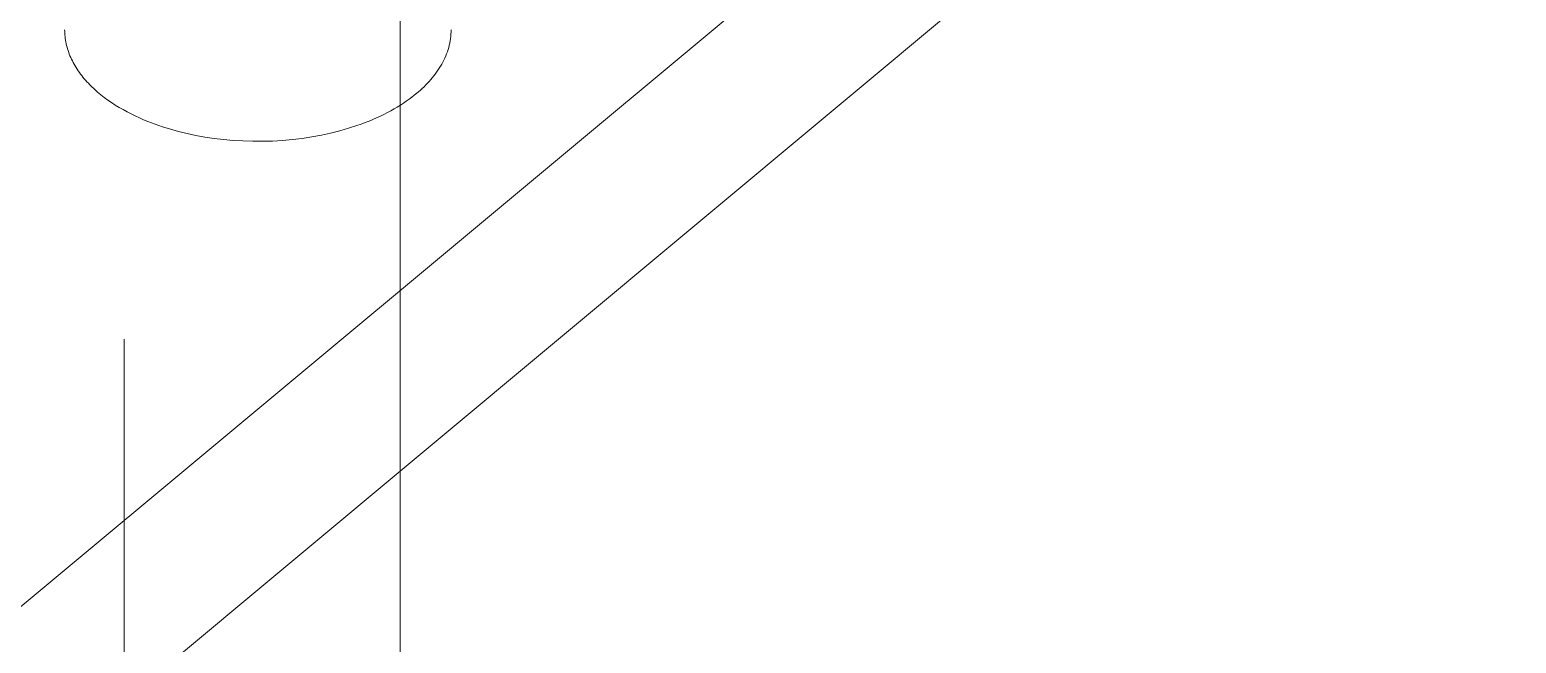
# Model space of a CAD drawing. Header units: inches. Extents: x -6 to 195, y -3 to 126.
# Drawn here: x 181.429 to 183.549, y 44.08 to 44.955 of the extents above; entities that cross this region are included whole.
import ezdxf

# ---------------------------------------------------------------- set-up
doc = ezdxf.new("R2010")
doc.units = ezdxf.units.IN
doc.linetypes.add('HIDDEN', pattern=[1.905, 1.27, -0.635])
doc.layers.add('ZANO_R', color=7, linetype='Continuous', lineweight=0)
doc.layers.add('ZANO_R_przerywana', color=250, linetype='HIDDEN', lineweight=0)

msp = doc.modelspace()

# ---------------------------------------------------------------- linework, layer by layer
at = {"layer": 'ZANO_R'}
for p, q in [((181.3927, 44.11248), (191.03311, 52.14695)), ((191.03311, 51.88978), (181.3927, 43.85531))]:
    msp.add_line(p, q, dxfattribs=at)
at = {"layer": 'ZANO_R_przerywana'}
for p, q in [((181.95718, 45.19266), (181.95718, 41.33884)), ((181.56348, 41.33884), (181.56348, 45.09738)), ((181.47873, 44.95501), (181.47876, 44.95252)), ((181.47876, 44.95252), (181.47886, 44.95003)), ((181.47886, 44.95003), (181.47903, 44.94754)), ((181.47903, 44.94754), (181.47927, 44.94504)), ((181.47927, 44.94504), (181.47957, 44.94255)), ((182.02902, 44.94228), (182.02941, 44.94545)), ((182.02941, 44.94545), (182.02969, 44.94863)), ((182.02969, 44.94863), (182.02985, 44.95181)), ((182.02985, 44.95181), (182.02991, 44.95501)), ((181.47957, 44.94255), (181.47995, 44.94006)), ((181.47995, 44.94006), (181.48039, 44.93757)), ((181.48039, 44.93757), (181.4809, 44.93508)), ((181.4809, 44.93508), (181.48147, 44.93259)), ((181.48147, 44.93259), (181.48212, 44.93012)), ((181.48212, 44.93012), (181.48283, 44.92764)), ((181.48283, 44.92764), (181.48361, 44.92518)), ((181.48361, 44.92518), (181.48446, 44.92272)), ((181.48446, 44.92272), (181.48537, 44.92027)), ((182.02338, 44.92059), (182.02449, 44.92363)), ((182.02449, 44.92363), (182.02551, 44.92669)), ((182.02551, 44.92669), (182.02642, 44.92977)), ((182.02642, 44.92977), (182.02723, 44.93287)), ((182.02723, 44.93287), (182.02793, 44.93599)), ((182.02793, 44.93599), (182.02853, 44.93913)), ((182.02853, 44.93913), (182.02902, 44.94228)), ((181.48537, 44.92027), (181.48636, 44.91783)), ((181.48636, 44.91783), (181.4874, 44.9154)), ((181.4874, 44.9154), (181.48851, 44.91298)), ((181.48851, 44.91298), (181.48969, 44.91057)), ((181.48969, 44.91057), (181.49093, 44.90817)), ((181.49093, 44.90817), (181.49224, 44.90579)), ((181.49224, 44.90579), (181.49361, 44.90343)), ((181.49361, 44.90343), (181.49504, 44.90108)), ((181.49504, 44.90108), (181.49653, 44.89874)), ((182.01298, 44.9001), (182.01473, 44.90294)), ((182.01473, 44.90294), (182.0164, 44.90581)), ((182.0164, 44.90581), (182.01798, 44.9087)), ((182.01798, 44.9087), (182.01947, 44.91163)), ((182.01947, 44.91163), (182.02087, 44.91459)), ((182.02087, 44.91459), (182.02217, 44.91758)), ((182.02217, 44.91758), (182.02338, 44.92059)), ((181.49653, 44.89874), (181.49808, 44.89643)), ((181.49808, 44.89643), (181.4997, 44.89413)), ((181.4997, 44.89413), (181.50137, 44.89185)), ((181.50137, 44.89185), (181.5031, 44.88958)), ((181.5031, 44.88958), (181.50489, 44.88734)), ((181.50489, 44.88734), (181.50673, 44.88512)), ((181.50673, 44.88512), (181.50863, 44.88292)), ((181.50863, 44.88292), (181.51058, 44.88075)), ((181.51058, 44.88075), (181.51259, 44.87859)), ((181.99618, 44.87874), (181.99853, 44.88128)), ((181.99853, 44.88128), (182.00081, 44.88385)), ((182.00081, 44.88385), (182.00303, 44.88647)), ((182.00303, 44.88647), (182.00517, 44.88912)), ((182.00517, 44.88912), (182.00724, 44.89181)), ((182.00724, 44.89181), (182.00923, 44.89454)), ((182.00923, 44.89454), (182.01115, 44.8973)), ((182.01115, 44.8973), (182.01298, 44.9001)), ((181.51259, 44.87859), (181.51465, 44.87646)), ((181.51465, 44.87646), (181.51676, 44.87435)), ((181.51676, 44.87435), (181.52112, 44.87021)), ((181.52112, 44.87021), (181.52567, 44.86618)), ((181.52567, 44.86618), (181.53041, 44.86224)), ((181.53041, 44.86224), (181.53531, 44.85842)), ((181.53531, 44.85842), (181.54037, 44.85471)), ((181.96981, 44.85582), (181.97364, 44.85866)), ((181.97364, 44.85866), (181.97732, 44.86152)), ((181.97732, 44.86152), (181.98086, 44.8644)), ((181.98086, 44.8644), (181.98355, 44.86668)), ((181.98355, 44.86668), (181.98619, 44.86901)), ((181.98619, 44.86901), (181.98877, 44.87138)), ((181.98877, 44.87138), (181.9913, 44.87379)), ((181.9913, 44.87379), (181.99377, 44.87624)), ((181.99377, 44.87624), (181.99618, 44.87874)), ((181.54037, 44.85471), (181.54558, 44.85112)), ((181.54558, 44.85112), (181.55092, 44.84764)), ((181.55092, 44.84764), (181.5564, 44.84429)), ((181.5564, 44.84429), (181.56199, 44.84105)), ((181.56199, 44.84105), (181.56768, 44.83794)), ((181.56768, 44.83794), (181.57347, 44.83494)), ((181.93404, 44.83438), (181.939, 44.83691)), ((181.939, 44.83691), (181.94383, 44.83949)), ((181.94383, 44.83949), (181.94852, 44.84211)), ((181.94852, 44.84211), (181.95306, 44.84478)), ((181.95306, 44.84478), (181.95747, 44.84749)), ((181.95747, 44.84749), (181.96173, 44.85024)), ((181.96173, 44.85024), (181.96584, 44.85301)), ((181.96584, 44.85301), (181.96981, 44.85582)), ((181.57347, 44.83494), (181.57935, 44.83208)), ((181.57935, 44.83208), (181.5853, 44.82933)), ((181.5853, 44.82933), (181.59131, 44.82671)), ((181.59131, 44.82671), (181.59738, 44.82421)), ((181.59738, 44.82421), (181.60763, 44.8203)), ((181.60763, 44.8203), (181.61837, 44.8166)), ((181.61837, 44.8166), (181.62957, 44.81313)), ((181.88347, 44.81445), (181.89556, 44.81838)), ((181.89556, 44.81838), (181.90143, 44.82046)), ((181.90143, 44.82046), (181.90718, 44.82262)), ((181.90718, 44.82262), (181.91281, 44.82484)), ((181.91281, 44.82484), (181.91832, 44.82714)), ((181.91832, 44.82714), (181.92369, 44.82949)), ((181.92369, 44.82949), (181.92893, 44.83191)), ((181.92893, 44.83191), (181.93404, 44.83438)), ((181.62957, 44.81313), (181.64122, 44.80991)), ((181.64122, 44.80991), (181.6533, 44.80697)), ((181.6533, 44.80697), (181.66577, 44.80433)), ((181.66577, 44.80433), (181.67861, 44.80202)), ((181.67861, 44.80202), (181.69179, 44.80005)), ((181.69179, 44.80005), (181.70525, 44.79844)), ((181.70525, 44.79844), (181.71896, 44.79721)), ((181.71896, 44.79721), (181.73287, 44.79638)), ((181.73287, 44.79638), (181.74693, 44.79595)), ((181.74693, 44.79595), (181.76108, 44.79594)), ((181.76108, 44.79594), (181.77527, 44.79636)), ((181.77527, 44.79636), (181.78944, 44.79719)), ((181.78944, 44.79719), (181.80353, 44.79845)), ((181.80353, 44.79845), (181.8175, 44.80013)), ((181.8175, 44.80013), (181.83128, 44.80223)), ((181.83128, 44.80223), (181.84481, 44.80472)), ((181.84481, 44.80472), (181.85805, 44.8076)), ((181.85805, 44.8076), (181.87095, 44.81085)), ((181.87095, 44.81085), (181.88347, 44.81445))]:
    msp.add_line(p, q, dxfattribs=at)

doc.saveas('drawing.dxf')
